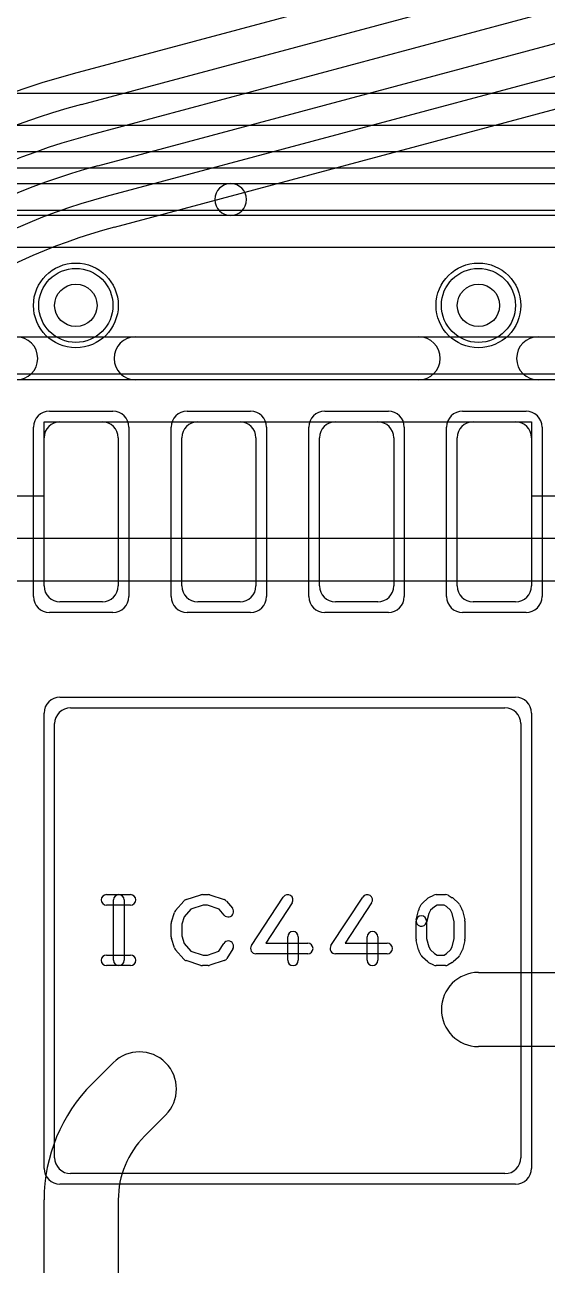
# Model space of a CAD drawing. Extents: x -1.5 to 30.7, y -0.5 to 30.
# Drawn here: x 13.76 to 16.22, y 18.97 to 24.82 of the extents above; entities that cross this region are included whole.
import ezdxf

# ---------------------------------------------------------------- set-up
doc = ezdxf.new("R2010")
doc.units = 0
for name, color, linetype in [('Hole', 1, 'CONTINUOUS'), ('L1', 3, 'CONTINUOUS'), ('L2', 3, 'CONTINUOUS'), ('L3', 3, 'CONTINUOUS'), ('L4', 3, 'CONTINUOUS'), ('MetalMask-A', 176, 'CONTINUOUS'), ('PartsArea-A', 111, 'CONTINUOUS'), ('PartsArea-B', 111, 'CONTINUOUS'), ('PartsSilk-A', 221, 'CONTINUOUS'), ('Resist-A', 2, 'CONTINUOUS'), ('Resist-B', 2, 'CONTINUOUS'), ('Silk-A', 140, 'CONTINUOUS')]:
    doc.layers.add(name, color=color, linetype=linetype)

msp = doc.modelspace()

# ---------------------------------------------------------------- linework, layer by layer
at = {"layer": 'Hole'}
for centre in [(14, 23.5), (15.9, 23.5)]:
    msp.add_circle(centre, 0.1, dxfattribs=at)
at = {"layer": 'L1'}
for p, q in [((16.65004, 23.17504), (10.77504, 23.17504)), ((13.925, 22.95), (14.125, 22.95)), ((14.575, 22.95), (14.775, 22.95)), ((15.225, 22.95), (15.425, 22.95)), ((15.875, 22.95), (16.075, 22.95)), ((13.85, 22.175), (13.85, 22.875)), ((14.2, 22.875), (14.2, 22.175)), ((14.5, 22.175), (14.5, 22.875)), ((14.85, 22.875), (14.85, 22.175)), ((15.15, 22.175), (15.15, 22.875)), ((15.5, 22.875), (15.5, 22.175)), ((15.8, 22.175), (15.8, 22.875)), ((16.15, 22.875), (16.15, 22.175)), ((14.125, 22.1), (13.925, 22.1)), ((14.775, 22.1), (14.575, 22.1)), ((15.425, 22.1), (15.225, 22.1)), ((16.075, 22.1), (15.875, 22.1)), ((13.975, 21.6), (16.025, 21.6)), ((13.9, 19.475), (13.9, 21.525)), ((16.1, 21.525), (16.1, 19.475)), ((15.9, 20.35), (17.025, 20.35)), ((17.025, 20), (15.9, 20)), ((14.077, 19.82448), (14.17626, 19.92374)), ((14.42374, 19.67626), (14.32448, 19.57699)), ((16.025, 19.4), (13.975, 19.4)), ((13.85, 18.475), (13.85, 19.27647)), ((14.2, 19.27647), (14.2, 18.475))]:
    msp.add_line(p, q, dxfattribs=at)
for centre in [(14, 23.5), (15.9, 23.5)]:
    msp.add_circle(centre, 0.2, dxfattribs=at)
for centre, radius, start, end in [((13.925, 22.875), 0.075, 90, 180), ((14.125, 22.875), 0.075, 0, 90), ((14.575, 22.875), 0.075, 90, 180), ((14.775, 22.875), 0.075, 0, 90), ((15.225, 22.875), 0.075, 90, 180), ((15.425, 22.875), 0.075, 0, 90), ((15.875, 22.875), 0.075, 90, 180), ((16.075, 22.875), 0.075, 0, 90), ((13.925, 22.175), 0.075, 180, -90), ((14.125, 22.175), 0.075, -90, 0), ((14.575, 22.175), 0.075, 180, -90), ((14.775, 22.175), 0.075, -90, 0), ((15.225, 22.175), 0.075, 180, -90), ((15.425, 22.175), 0.075, -90, 0), ((15.875, 22.175), 0.075, 180, -90), ((16.075, 22.175), 0.075, -90, 0), ((13.975, 21.525), 0.075, 90, 180), ((16.025, 21.525), 0.075, 0, 90), ((15.9, 20.175), 0.175, 90, -90), ((14.3, 19.8), 0.175, -45, 135), ((14.625, 19.27647), 0.775, 134.999477, 180), ((14.625, 19.27647), 0.425, 135, 180), ((13.975, 19.475), 0.075, 180, -90), ((16.025, 19.475), 0.075, -90, 0)]:
    msp.add_arc(centre, radius, start, end, dxfattribs=at)
at = {"layer": 'L2'}
for p, q in [((17.14932, 24.22504), (12.24115, 24.22504)), ((12.24115, 24.075), (14.73058, 24.075)), ((14.73058, 24.075), (17.20234, 24.075)), ((14.73058, 23.925), (12.24115, 23.925)), ((17.20234, 23.925), (14.73058, 23.925)), ((12.24115, 23.77496), (17.14931, 23.77496)), ((17.4, 22.40004), (10.1, 22.40004)), ((10.1, 22.2), (17.4, 22.2))]:
    msp.add_line(p, q, dxfattribs=at)
for centre in [(14, 23.5), (15.9, 23.5)]:
    msp.add_circle(centre, 0.2, dxfattribs=at)
for start, end in [(90, -90), (-90, 90)]:
    msp.add_arc((14.73058, 24), 0.075, start, end, dxfattribs=at)
at = {"layer": 'L3'}
for centre in [(14, 23.5), (15.9, 23.5)]:
    msp.add_circle(centre, 0.2, dxfattribs=at)
at = {"layer": 'L4'}
for p, q in [((14.02649, 24.44885), (18.24892, 25.58025)), ((14.10413, 24.15906), (19.05408, 25.48541)), ((17.19264, 25.45256), (13.98766, 24.59378)), ((18.28774, 25.43536), (14.06531, 24.30396)), ((19.0929, 25.34052), (14.14295, 24.01417)), ((14.18179, 23.86925), (19.13103, 25.1954))]:
    msp.add_line(p, q, dxfattribs=at)
for centre in [(14, 23.5), (15.9, 23.5)]:
    msp.add_circle(centre, 0.2, dxfattribs=at)
for centre, radius, start in [((14.9, 21.18885), 3.52504, 104.999871), ((14.9, 21.18885), 3.375, 104.999928), ((14.9, 21.18885), 3.225, 104.999979), ((14.9, 21.18884), 3.075, 105.000035), ((14.9, 21.18884), 2.925, 105.000097), ((14.9, 21.18884), 2.77496, 104.999926)]:
    msp.add_arc(centre, radius, start, 180, dxfattribs=at)
at = {"layer": 'MetalMask-A'}
for p, q in [((13.925, 22.95), (14.125, 22.95)), ((14.575, 22.95), (14.775, 22.95)), ((15.225, 22.95), (15.425, 22.95)), ((15.875, 22.95), (16.075, 22.95)), ((13.85, 22.175), (13.85, 22.875)), ((14.2, 22.875), (14.2, 22.175)), ((14.5, 22.175), (14.5, 22.875)), ((14.85, 22.875), (14.85, 22.175)), ((15.15, 22.175), (15.15, 22.875)), ((15.5, 22.875), (15.5, 22.175)), ((15.8, 22.175), (15.8, 22.875)), ((16.15, 22.875), (16.15, 22.175)), ((14.125, 22.1), (13.925, 22.1)), ((14.775, 22.1), (14.575, 22.1)), ((15.425, 22.1), (15.225, 22.1)), ((16.075, 22.1), (15.875, 22.1)), ((13.975, 21.6), (16.025, 21.6)), ((13.9, 19.475), (13.9, 21.525)), ((16.1, 21.525), (16.1, 19.475)), ((16.025, 19.4), (13.975, 19.4))]:
    msp.add_line(p, q, dxfattribs=at)
for centre, start, end in [((13.925, 22.875), 90, 180), ((14.125, 22.875), 0, 90), ((14.575, 22.875), 90, 180), ((14.775, 22.875), 0, 90), ((15.225, 22.875), 90, 180), ((15.425, 22.875), 0, 90), ((15.875, 22.875), 90, 180), ((16.075, 22.875), 0, 90), ((13.925, 22.175), 180, -90), ((14.125, 22.175), -90, 0), ((14.575, 22.175), 180, -90), ((14.775, 22.175), -90, 0), ((15.225, 22.175), 180, -90), ((15.425, 22.175), -90, 0), ((15.875, 22.175), 180, -90), ((16.075, 22.175), -90, 0), ((13.975, 21.525), 90, 180), ((16.025, 21.525), 0, 90), ((13.975, 19.475), 180, -90), ((16.025, 19.475), -90, 0)]:
    msp.add_arc(centre, 0.075, start, end, dxfattribs=at)
at = {"layer": 'PartsArea-A'}
for p, q in [((25, 24.5), (5, 24.5)), ((-0.25, 23.95), (30.25, 23.95)), ((13.85, 22.6), (13.85, 22.95)), ((13.85, 22.95), (16.15, 22.95)), ((16.15, 22.95), (16.15, 22.6)), ((12.9, 22.6), (13.85, 22.6)), ((16.15, 22.6), (17.1, 22.6))]:
    msp.add_line(p, q, dxfattribs=at)
at = {"layer": 'PartsArea-B'}
msp.add_line((25, 24.5), (5, 24.5), dxfattribs=at)
at = {"layer": 'PartsSilk-A'}
for p, q in [((-0.55, 24.3516), (30.55, 24.3516)), ((30.4484, 24.1484), (-0.4484, 24.1484)), ((12.25, 23.3516), (17.75, 23.3516)), ((17.6484, 23.1484), (12.25, 23.1484)), ((14.14444, 20.71759), (14.25833, 20.71759)), ((14.17778, 20.40741), (14.17778, 20.69259)), ((14.22778, 20.69259), (14.22778, 20.40741)), ((14.47008, 20.64239), (14.50897, 20.68683)), ((14.52016, 20.69418), (14.5896, 20.7164)), ((14.59722, 20.71759), (14.625, 20.71759)), ((14.6329, 20.71631), (14.69957, 20.69409)), ((14.71088, 20.68637), (14.73865, 20.65304)), ((14.82907, 20.47663), (14.97907, 20.70626)), ((15.02093, 20.67892), (14.89619, 20.48796)), ((15.20407, 20.47663), (15.35407, 20.70626)), ((15.39593, 20.67892), (15.27119, 20.48796)), ((15.63617, 20.67795), (15.66117, 20.70017)), ((15.6666, 20.70384), (15.68882, 20.71495)), ((15.7, 20.71759), (15.74444, 20.71759)), ((15.75684, 20.7143), (15.77629, 20.70319)), ((15.7805, 20.70017), (15.8055, 20.67795)), ((14.25833, 20.66759), (14.14444, 20.66759)), ((14.45114, 20.58894), (14.46503, 20.63339)), ((14.54202, 20.64868), (14.51118, 20.61344)), ((14.60112, 20.66759), (14.54202, 20.64868)), ((14.62094, 20.66759), (14.60112, 20.66759)), ((14.67702, 20.6489), (14.62094, 20.66759)), ((14.70023, 20.62104), (14.67702, 20.6489)), ((15.60631, 20.59865), (15.61742, 20.6431)), ((15.61931, 20.64822), (15.63042, 20.67044)), ((15.66526, 20.62831), (15.65481, 20.58653)), ((15.67299, 20.64377), (15.66526, 20.62831)), ((15.69192, 20.6606), (15.67299, 20.64377)), ((15.7059, 20.66759), (15.69192, 20.6606)), ((15.7378, 20.66759), (15.7059, 20.66759)), ((15.74923, 20.66106), (15.7378, 20.66759)), ((15.76868, 20.64377), (15.74923, 20.66106)), ((15.77641, 20.62831), (15.76868, 20.64377)), ((15.78611, 20.58951), (15.77641, 20.62831)), ((15.81125, 20.67044), (15.82236, 20.64822)), ((15.82425, 20.6431), (15.83536, 20.59865)), ((14.45, 20.51852), (14.45, 20.58148)), ((14.51118, 20.61344), (14.5, 20.57766)), ((14.5, 20.57766), (14.5, 20.52234)), ((15.60556, 20.50741), (15.60556, 20.59259)), ((15.65556, 20.59259), (15.65556, 20.51049)), ((15.78611, 20.51049), (15.78611, 20.58951)), ((15.83611, 20.59259), (15.83611, 20.50741)), ((14.46503, 20.46661), (14.45114, 20.51106)), ((14.5, 20.52234), (14.51118, 20.48656)), ((15, 20.40741), (15, 20.51852)), ((15.05, 20.51852), (15.05, 20.40741)), ((15.375, 20.40741), (15.375, 20.51852)), ((15.425, 20.51852), (15.425, 20.40741)), ((15.61742, 20.4569), (15.60631, 20.50135)), ((15.65556, 20.51049), (15.66526, 20.47169)), ((15.77641, 20.47169), (15.78611, 20.51049)), ((15.83536, 20.50135), (15.82425, 20.4569)), ((14.50897, 20.41317), (14.47008, 20.45761)), ((14.51118, 20.48656), (14.54202, 20.45132)), ((14.54202, 20.45132), (14.60112, 20.43241)), ((14.62094, 20.43241), (14.67523, 20.4505)), ((14.67523, 20.4505), (14.69824, 20.48732)), ((14.74064, 20.46082), (14.71287, 20.41638)), ((14.89619, 20.48796), (15.09444, 20.48796)), ((15.27119, 20.48796), (15.46944, 20.48796)), ((15.63042, 20.42956), (15.61931, 20.45178)), ((15.66526, 20.47169), (15.67299, 20.45623)), ((15.67299, 20.45623), (15.69192, 20.4394)), ((15.74923, 20.43894), (15.76868, 20.45623)), ((15.76868, 20.45623), (15.77641, 20.47169)), ((15.82236, 20.45178), (15.81125, 20.42956)), ((14.14444, 20.43241), (14.25833, 20.43241)), ((14.5896, 20.3836), (14.52016, 20.40582)), ((14.60112, 20.43241), (14.62094, 20.43241)), ((14.69957, 20.40591), (14.6329, 20.38369)), ((15.09444, 20.43796), (14.85, 20.43796)), ((15.46944, 20.43796), (15.225, 20.43796)), ((15.66117, 20.39983), (15.63617, 20.42205)), ((15.68882, 20.38505), (15.6666, 20.39616)), ((15.69192, 20.4394), (15.7059, 20.43241)), ((15.7059, 20.43241), (15.7378, 20.43241)), ((15.7378, 20.43241), (15.74923, 20.43894)), ((15.77629, 20.39681), (15.75684, 20.3857)), ((15.8055, 20.42205), (15.7805, 20.39983)), ((14.25833, 20.38241), (14.14444, 20.38241)), ((14.625, 20.38241), (14.59722, 20.38241)), ((15.74444, 20.38241), (15.7, 20.38241))]:
    msp.add_line(p, q, dxfattribs=at)
for centre, start, end in [((14.14444, 20.69259), 90, -90), ((14.20278, 20.69259), 0, 180), ((14.25833, 20.69259), -90, 90), ((14.52778, 20.67037), 107.746418, 138.811918), ((14.59722, 20.69259), 90, 107.746418), ((14.625, 20.69259), 71.579545, 90), ((14.69167, 20.67037), 39.790899, 71.579545), ((15, 20.69259), -33.149737, 146.846436), ((15.375, 20.69259), -33.149737, 146.846436), ((15.65278, 20.65926), 131.627831, 153.434949), ((15.67778, 20.68148), 116.565051, 131.62783), ((15.7, 20.69259), 90, 116.565051), ((15.74444, 20.69259), 60.266489, 90), ((15.76389, 20.68148), 48.372169, 60.266489), ((15.78889, 20.65926), 26.565051, 48.37217), ((14.48889, 20.62593), 138.811918, 162.637772), ((14.71944, 20.63704), -140.209101, 39.800498), ((15.64167, 20.63704), 153.434949, 165.969316), ((15.8, 20.63704), 14.030684, 26.565051), ((14.475, 20.58148), 162.637772, 180), ((15.63056, 20.59259), 0, 180), ((15.63056, 20.59259), 165.969316, -14.03321), ((15.81111, 20.59259), 0, 14.030684), ((14.475, 20.51852), 180, -162.637772), ((15.025, 20.51852), 0, 180), ((15.4, 20.51852), 0, 180), ((15.63056, 20.50741), 180, -165.969316), ((15.81111, 20.50741), -14.030684, 0), ((14.48889, 20.47407), -162.637772, -138.811918), ((14.71944, 20.47407), -32.005383, 147.999253), ((14.85, 20.46296), 146.850263, -90), ((15.09444, 20.46296), -90, 90), ((15.225, 20.46296), 146.850263, -90), ((15.46944, 20.46296), -90, 90), ((15.64167, 20.46296), -165.969316, -153.434949), ((15.8, 20.46296), -26.565051, -14.030684), ((14.14444, 20.40741), 90, -90), ((14.20278, 20.40741), 180, 0), ((14.25833, 20.40741), -90, 90), ((14.52778, 20.42963), -138.811918, -107.746418), ((14.59722, 20.40741), -107.746418, -90), ((14.625, 20.40741), -90, -71.579545), ((14.69167, 20.42963), -71.579545, -32.005383), ((15.025, 20.40741), 180, 0), ((15.4, 20.40741), 180, 0), ((15.65278, 20.44074), -153.434949, -131.62783), ((15.67778, 20.41852), -131.627831, -116.565051), ((15.7, 20.40741), -116.565051, -90), ((15.74444, 20.40741), -90, -60.266489), ((15.76389, 20.41852), -60.266489, -48.37217), ((15.78889, 20.44074), -48.372169, -26.565051)]:
    msp.add_arc(centre, 0.025, start, end, dxfattribs=at)
at = {"layer": 'Resist-A'}
for p, q in [((13.875, 23), (14.175, 23)), ((14.525, 23), (14.825, 23)), ((15.175, 23), (15.475, 23)), ((15.825, 23), (16.125, 23)), ((13.8, 22.125), (13.8, 22.925)), ((14.25, 22.925), (14.25, 22.125)), ((14.45, 22.125), (14.45, 22.925)), ((14.9, 22.925), (14.9, 22.125)), ((15.1, 22.125), (15.1, 22.925)), ((15.55, 22.925), (15.55, 22.125)), ((15.75, 22.125), (15.75, 22.925)), ((16.2, 22.925), (16.2, 22.125)), ((14.175, 22.05), (13.875, 22.05)), ((14.825, 22.05), (14.525, 22.05)), ((15.475, 22.05), (15.175, 22.05)), ((16.125, 22.05), (15.825, 22.05)), ((13.925, 21.65), (16.075, 21.65)), ((13.85, 19.425), (13.85, 21.575)), ((16.15, 21.575), (16.15, 19.425)), ((16.075, 19.35), (13.925, 19.35))]:
    msp.add_line(p, q, dxfattribs=at)
for centre in [(14, 23.5), (15.9, 23.5)]:
    msp.add_circle(centre, 0.175, dxfattribs=at)
for centre, start, end in [((13.875, 22.925), 90, 180), ((14.175, 22.925), 0, 90), ((14.525, 22.925), 90, 180), ((14.825, 22.925), 0, 90), ((15.175, 22.925), 90, 180), ((15.475, 22.925), 0, 90), ((15.825, 22.925), 90, 180), ((16.125, 22.925), 0, 90), ((13.875, 22.125), 180, -90), ((14.175, 22.125), -90, 0), ((14.525, 22.125), 180, -90), ((14.825, 22.125), -90, 0), ((15.175, 22.125), 180, -90), ((15.475, 22.125), -90, 0), ((15.825, 22.125), 180, -90), ((16.125, 22.125), -90, 0), ((13.925, 21.575), 90, 180), ((16.075, 21.575), 0, 90), ((13.925, 19.425), 180, -90), ((16.075, 19.425), -90, 0)]:
    msp.add_arc(centre, 0.075, start, end, dxfattribs=at)
at = {"layer": 'Resist-B'}
for centre in [(14, 23.5), (15.9, 23.5)]:
    msp.add_circle(centre, 0.175, dxfattribs=at)
at = {"layer": 'Silk-A'}
for p, q in [((14.28165, 23.3516), (15.61835, 23.3516)), ((16.18165, 23.3516), (17.71098, 23.3516)), ((15.61835, 23.1484), (14.28165, 23.1484)), ((17.71098, 23.1484), (16.18165, 23.1484))]:
    msp.add_line(p, q, dxfattribs=at)
for centre, start, end in [((13.71835, 23.25), -90, 90), ((14.28165, 23.25), 90, -90), ((15.61835, 23.25), -90, 90), ((16.18165, 23.25), 90, -90)]:
    msp.add_arc(centre, 0.1016, start, end, dxfattribs=at)

doc.saveas('drawing.dxf')
